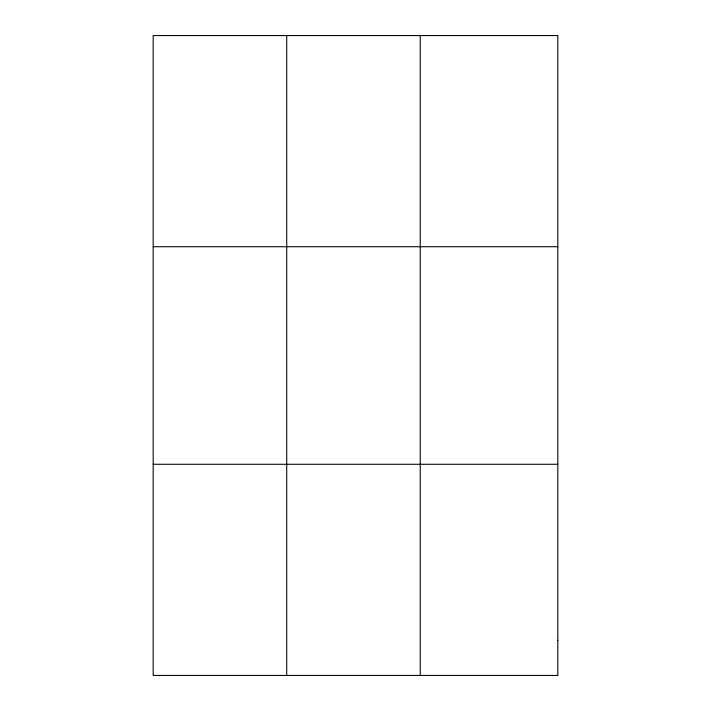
<?xml version="1.0" encoding="UTF-8"?>
<svg xmlns="http://www.w3.org/2000/svg" width="711" height="711" viewBox="0 0 711 711"><rect width="100%" height="100%" fill="white"/><g stroke="black" fill="none" stroke-linecap="round" stroke-linejoin="round"><path stroke-width="1.07" d="M286.711 675.45L286.711 35.55M420.237 675.45L420.237 35.55M153.185 246.717L557.815 246.717M153.185 464.283L557.815 464.283M557.815 640.255L557.815 675.45L153.185 675.45L153.185 35.55L557.815 35.55L557.815 640.255"/></g></svg>
